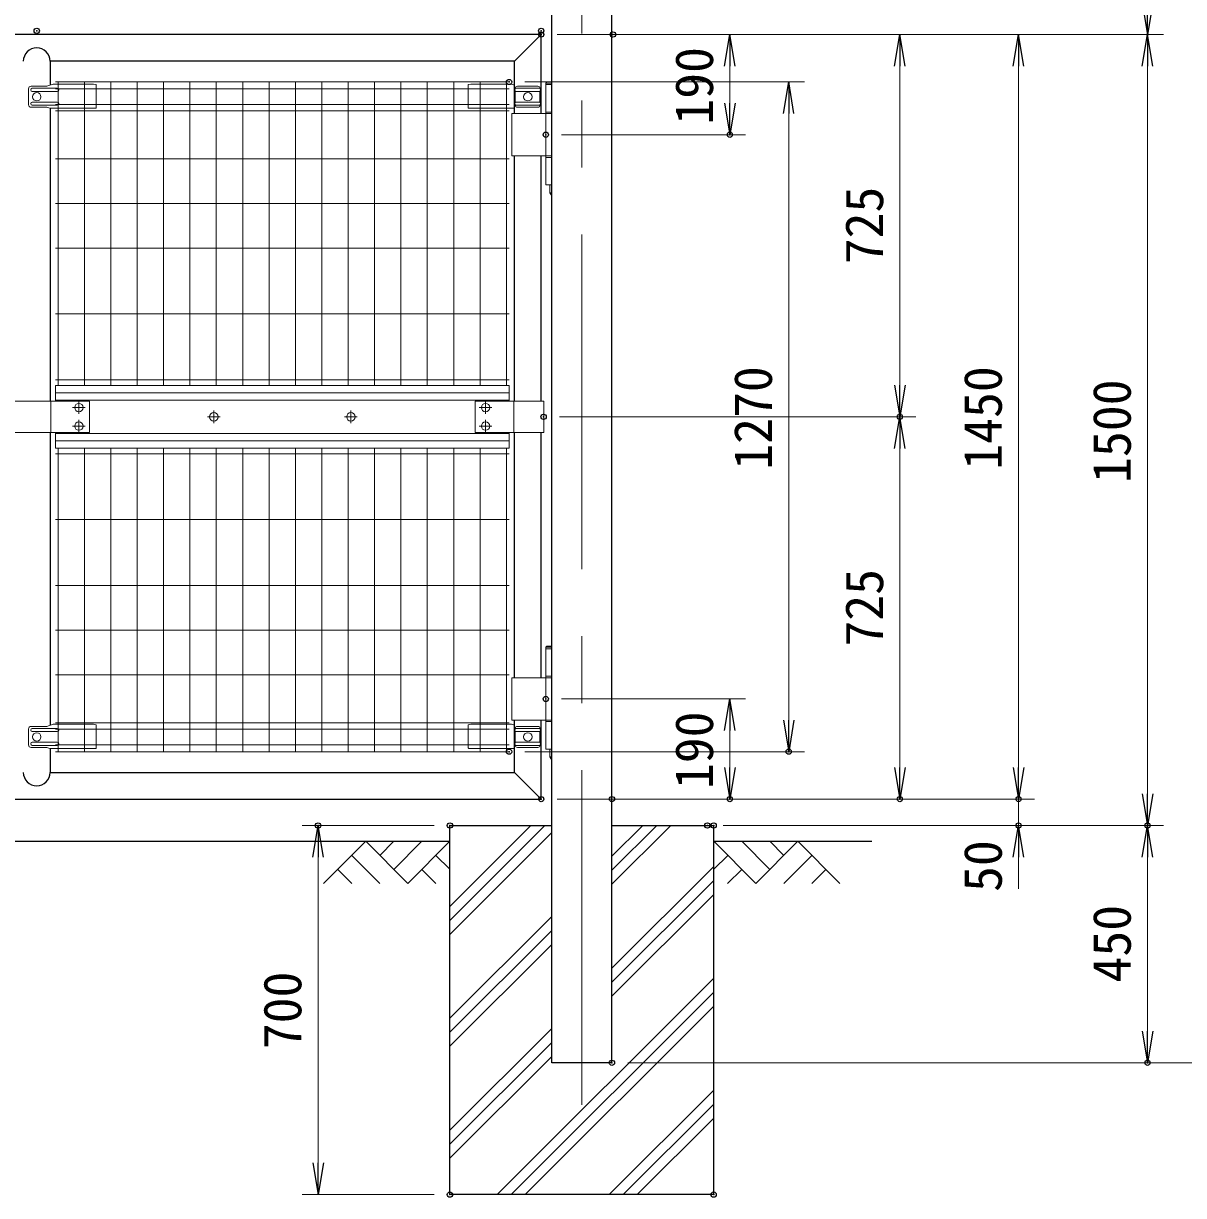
# Model space of a CAD drawing. Units: millimetres, scale not verified. Extents: x -6300 to 6300, y -4455 to 4455.
# Drawn here: x -380 to 1819, y -2482 to -260 of the extents above; entities that cross this region are included whole.
import ezdxf
from ezdxf.enums import TextEntityAlignment as Align

# ---------------------------------------------------------------- set-up
doc = ezdxf.new("R2010")
doc.units = ezdxf.units.MM
doc.header["$LTSCALE"] = 20
doc.header["$PDMODE"] = 32
doc.header["$PDSIZE"] = 10
doc.linetypes.add('USER1', pattern=[50.8, 31.75, -6.35, 6.35, -6.35])
for name, color, linetype, lineweight in [('0-0_D-DCR-HCH', 7, 'Continuous', 13), ('0-1_D-STR4', 7, 'Continuous', 25), ('0-2_D-STR1', 1, 'Continuous', 25), ('0-3_D-STR3', 3, 'Continuous', 13), ('0-4_D-BMK', 2, 'USER1', 13), ('0-5_D-BGD', 7, 'Continuous', 25), ('0-6_D-STR-DIM', 7, 'Continuous', 13), ('0-8_Defpoints', 8, 'Continuous', 25), ('0-B_D-STR2', 7, 'Continuous', 13)]:
    doc.layers.add(name, color=color, linetype=linetype, lineweight=lineweight)
doc.layers.add('0-7_0', color=7, linetype='Continuous')
doc.styles.add('ＭＳ ゴシック', font='')
doc.styles.get('ＭＳ ゴシック').set_extended_font_data('MS Gothic')

# ---------------------------------------------------------------- blocks, each defined once
blk = doc.blocks.new('_Open')
at = {"layer": '0-7_0'}
blk.add_line((-20, 3.333), (0, 0), dxfattribs=at)
blk.add_lwpolyline([(-20, -3.333), (0, 0), (-20, 0)], dxfattribs=at)

msp = doc.modelspace()

# ---------------------------------------------------------------- linework, layer by layer
at = {"layer": '0-0_D-DCR-HCH'}
for p, q in [((428.62, -1960.41), (608.51, -1780.52)), ((428.62, -1933.89), (581.99, -1780.52)), ((428.62, -1986.93), (621.47, -1794.08)), ((735.77, -1891.91), (847.16, -1780.52)), ((735.77, -1865.39), (820.64, -1780.52)), ((735.77, -1838.88), (794.13, -1780.52)), ((268.98, -1810.52), (189.17, -1890.34)), ((268.98, -1810.52), (348.8, -1890.34)), ((295.59, -1837.13), (322.2, -1810.52)), ((322.2, -1863.73), (375.41, -1810.52)), ((348.8, -1890.34), (428.62, -1810.52)), ((1008.44, -1890.34), (928.62, -1810.52)), ((1035.04, -1863.73), (981.83, -1810.52)), ((1088.26, -1810.52), (1008.44, -1890.34)), ((1061.79, -1837.26), (1035.04, -1810.52)), ((1088.26, -1810.52), (1168.07, -1890.34)), ((242.38, -1837.13), (295.83, -1890.34)), ((402.01, -1837.13), (428.62, -1863.61)), ((955.23, -1837.13), (928.62, -1863.61)), ((1114.86, -1837.13), (1061.41, -1890.34)), ((215.77, -1863.73), (242.5, -1890.34)), ((375.41, -1863.73), (402.14, -1890.34)), ((735.77, -2051.01), (928.62, -1858.16)), ((981.83, -1863.73), (955.1, -1890.34)), ((1141.47, -1863.73), (1114.74, -1890.34)), ((735.77, -2077.52), (928.62, -1884.67)), ((735.77, -2104.04), (928.62, -1911.19)), ((428.62, -2146.03), (621.47, -1953.18)), ((428.62, -2172.54), (621.47, -1979.69)), ((428.62, -2199.06), (621.47, -2006.21)), ((518.39, -2480.52), (928.62, -2070.29)), ((544.91, -2480.52), (928.62, -2096.81)), ((571.42, -2480.52), (928.62, -2123.32)), ((428.62, -2358.16), (621.47, -2165.31)), ((428.62, -2384.67), (621.47, -2191.82)), ((428.62, -2411.19), (621.47, -2218.34)), ((730.52, -2480.52), (928.62, -2282.42)), ((757.04, -2480.52), (928.62, -2308.94)), ((783.56, -2480.52), (928.62, -2335.46))]:
    msp.add_line(p, q, dxfattribs=at)
at = {"layer": '0-1_D-STR4'}
for p, q in [((735.77, -1780.52), (928.62, -1780.52)), ((928.62, -2480.52), (928.62, -1780.52)), ((928.62, -2480.52), (428.62, -2480.52))]:
    msp.add_line(p, q, dxfattribs=at)
msp.add_lwpolyline([(428.62, -2480.52), (428.62, -1780.52), (621.47, -1780.52)], dxfattribs=at)
at = {"layer": '0-2_D-STR1'}
for p, q in [((621.47, -2230.52), (621.47, 709.48)), ((735.77, -2230.52), (735.77, 709.48)), ((601.62, -280.52), (550.82, -331.32)), ((-329.48, -331.32), (-329.48, -376.43)), ((-329.48, -420.34), (-329.48, -975.52)), ((550.82, -975.52), (550.82, -510.52)), ((601.62, -975.52), (601.62, -510.52)), ((-329.48, -1035.52), (-329.48, -1590.43)), ((550.82, -1500.52), (550.82, -1035.52)), ((601.62, -1500.52), (601.62, -1035.52)), ((601.62, -1730.52), (601.62, -1580.52)), ((-329.48, -1634.34), (-329.48, -1679.72)), ((601.62, -1730.51), (550.82, -1679.71)), ((-1275.98, -1730.52), (601.62, -1730.52)), ((735.77, -2230.52), (621.47, -2230.52))]:
    msp.add_line(p, q, dxfattribs=at)
for points in [[(601.62, -430.52), (601.62, -280.52), (-1311.38, -280.52), (-1311.38, -975.52)], [(550.82, -430.52), (550.82, -331.32), (-329.48, -331.32)], [(-329.48, -1679.72), (550.82, -1679.72), (550.82, -1580.52)]]:
    msp.add_lwpolyline(points, dxfattribs=at)
for centre, start, end in [((-354.88, -331.32), 0, 180), ((-354.88, -1679.71), 180, 0)]:
    msp.add_arc(centre, 25.4, start, end, dxfattribs=at)
at = {"layer": '0-3_D-STR3'}
for p, q in [((-323.97, -374.52), (-335.52, -378.52)), ((-246.88, -374.52), (-323.97, -374.52)), ((-246.88, -374.52), (-241.88, -375.52)), ((-241.88, -375.52), (-241.88, -419.34)), ((468.22, -374.52), (463.22, -375.52)), ((463.22, -375.52), (463.22, -419.34)), ((468.22, -374.52), (545.31, -374.52)), ((545.31, -374.52), (550.82, -376.43)), ((610.29, -375.52), (621.47, -375.52)), ((610.29, -375.52), (610.29, -565.52)), ((612.31, -370.52), (610.31, -372.52)), ((610.31, -372.52), (621.47, -372.52)), ((610.31, -375.52), (610.31, -372.52)), ((612.31, -370.52), (621.47, -370.52)), ((-370.37, -383.52), (-370.37, -413.52)), ((-335.52, -378.52), (-365.37, -378.52)), ((-315.88, -382.52), (-363.29, -382.52)), ((-315.88, -388.52), (-363.29, -388.52)), ((552.56, -382.52), (599.28, -382.52)), ((552.56, -388.52), (599.28, -388.52)), ((552.56, -388.52), (552.56, -408.52)), ((556.56, -378.52), (595.28, -378.52)), ((599.28, -388.52), (599.28, -408.52)), ((-335.52, -418.52), (-365.37, -418.52)), ((-315.88, -408.52), (-363.29, -408.52)), ((-315.88, -414.52), (-363.29, -414.52)), ((-330.27, -420.34), (-335.52, -418.52)), ((-330.27, -420.34), (-242.88, -420.34)), ((550.82, -420.34), (464.22, -420.34)), ((552.56, -408.52), (599.28, -408.52)), ((552.56, -414.52), (599.28, -414.52)), ((556.56, -418.52), (595.28, -418.52)), ((546.24, -430.52), (621.47, -430.52)), ((546.24, -430.52), (546.24, -510.52)), ((610.29, -427.52), (621.47, -427.52)), ((546.24, -510.52), (621.47, -510.52)), ((610.29, -513.52), (621.47, -513.52)), ((610.29, -565.52), (621.47, -565.52)), ((617.79, -565.52), (617.79, -580.52)), ((540.92, -946.37), (-319.08, -946.37)), ((-319.08, -946.37), (-319.08, -975.52)), ((540.92, -946.37), (540.92, -975.52)), ((-254.88, -975.52), (-454.88, -975.52)), ((-328.08, -975.52), (-328.08, -1035.52)), ((540.92, -960.24), (-319.08, -960.24)), ((540.92, -973.64), (-319.08, -973.64)), ((-254.88, -975.52), (-254.88, -1035.52)), ((606.43, -975.52), (476.22, -975.52)), ((476.22, -975.52), (476.22, -1035.52)), ((549.97, -975.52), (549.97, -1035.52)), ((606.43, -975.52), (606.43, -1035.52)), ((-254.88, -1035.52), (-454.88, -1035.52)), ((-319.08, -1035.52), (-319.08, -1064.67)), ((540.92, -1037.4), (-319.08, -1037.4)), ((606.43, -1035.52), (476.22, -1035.52)), ((540.92, -1035.52), (540.92, -1064.67)), ((540.92, -1050.8), (-319.08, -1050.8)), ((540.92, -1064.67), (-319.08, -1064.67)), ((612.31, -1440.52), (610.31, -1442.52)), ((610.31, -1442.52), (621.47, -1442.52)), ((610.31, -1445.52), (610.31, -1442.52)), ((612.31, -1440.52), (621.47, -1440.52)), ((610.29, -1445.52), (621.47, -1445.52)), ((610.29, -1445.52), (610.29, -1635.52)), ((546.24, -1500.52), (621.47, -1500.52)), ((546.24, -1500.52), (546.24, -1580.52)), ((610.29, -1497.52), (621.47, -1497.52)), ((-370.37, -1597.52), (-370.37, -1627.52)), ((-335.52, -1592.52), (-365.37, -1592.52)), ((-315.88, -1596.52), (-363.29, -1596.52)), ((-323.97, -1588.52), (-335.52, -1592.52)), ((-246.88, -1588.52), (-323.97, -1588.52)), ((-246.88, -1588.52), (-241.88, -1589.52)), ((-241.88, -1589.52), (-241.88, -1633.34)), ((468.22, -1588.52), (463.22, -1589.52)), ((463.22, -1589.52), (463.22, -1633.34)), ((468.22, -1588.52), (545.31, -1588.52)), ((545.31, -1588.52), (550.82, -1590.43)), ((546.24, -1580.52), (621.47, -1580.52)), ((552.56, -1596.52), (599.28, -1596.52)), ((556.56, -1592.52), (595.28, -1592.52)), ((610.29, -1583.52), (621.47, -1583.52)), ((-315.88, -1602.52), (-363.29, -1602.52)), ((-315.88, -1622.52), (-363.29, -1622.52)), ((552.56, -1602.52), (599.28, -1602.52)), ((552.56, -1602.52), (552.56, -1622.52)), ((552.56, -1622.52), (599.28, -1622.52)), ((599.28, -1602.52), (599.28, -1622.52)), ((-335.52, -1632.52), (-365.37, -1632.52)), ((-315.88, -1628.52), (-363.29, -1628.52)), ((-330.27, -1634.34), (-335.52, -1632.52)), ((-330.27, -1634.34), (-242.88, -1634.34)), ((550.82, -1634.34), (464.22, -1634.34)), ((552.56, -1628.52), (599.28, -1628.52)), ((556.56, -1632.52), (595.28, -1632.52)), ((610.29, -1635.52), (621.47, -1635.52)), ((617.79, -1635.52), (617.79, -1650.52))]:
    msp.add_line(p, q, dxfattribs=at)
for points in [[(621.47, -586.64), (617.79, -580.52), (621.47, -580.52)], [(621.47, -1656.64), (617.79, -1650.52), (621.47, -1650.52)]]:
    msp.add_lwpolyline(points, dxfattribs=at)
for centre in [(-354.88, -398.52), (576.22, -398.52), (-274.88, -988.02), (-19.08, -1005.52), (240.92, -1005.52), (496.22, -988.02), (-274.88, -1023.02), (496.22, -1023.02), (-354.88, -1612.52), (576.22, -1612.52)]:
    msp.add_circle(centre, 8, dxfattribs=at)
for centre, radius, start, end in [((-365.37, -383.52), 5, 90, 180), ((-363.29, -385.52), 3, 90, 270), ((-315.88, -385.52), 3, 270, 90), ((557.81, -385.52), 6.05, 150.26731, 209.73269), ((556.56, -382.52), 4, 90, 180), ((595.28, -382.52), 4, 0, 90), ((594.03, -385.52), 6.05, 330.26731, 29.73269), ((-365.37, -413.52), 5, 180, 270), ((-363.29, -411.52), 3, 90, 270), ((-315.88, -411.52), 3, 270, 90), ((-242.88, -419.34), 1, 270, 0), ((464.22, -419.34), 1, 180, 270), ((557.83, -411.52), 6.07, 150.37394, 209.62606), ((556.56, -414.52), 4, 180, 270), ((595.28, -414.52), 4, 270, 0), ((594, -411.52), 6.07, 330.37394, 29.62606), ((-365.37, -1597.52), 5, 90, 180), ((-363.29, -1599.52), 3, 90, 270), ((-315.88, -1599.52), 3, 270, 90), ((557.81, -1599.52), 6.05, 150.26731, 209.73269), ((556.56, -1596.52), 4, 90, 180), ((595.28, -1596.52), 4, 0, 90), ((594.03, -1599.52), 6.05, 330.26731, 29.73269), ((-363.29, -1625.52), 3, 90, 270), ((-315.88, -1625.52), 3, 270, 90), ((557.83, -1625.52), 6.07, 150.37394, 209.62606), ((594, -1625.52), 6.07, 330.37394, 29.62606), ((-365.37, -1627.52), 5, 180, 270), ((-242.88, -1633.34), 1, 270, 0), ((464.22, -1633.34), 1, 180, 270), ((556.56, -1628.52), 4, 180, 270), ((595.28, -1628.52), 4, 270, 0)]:
    msp.add_arc(centre, radius, start, end, dxfattribs=at)
at = {"layer": '0-4_D-BMK'}
for p, q in [((678.62, -2310.52), (678.62, 809.48)), ((-274.88, -1000.02), (-274.88, -976.02)), ((496.22, -1000.02), (496.22, -976.02)), ((-262.88, -988.02), (-286.88, -988.02)), ((-19.08, -1017.52), (-19.08, -993.52)), ((240.92, -1017.52), (240.92, -993.52)), ((508.22, -988.02), (484.22, -988.02)), ((-274.88, -1035.02), (-274.88, -1011.02)), ((-31.08, -1005.52), (-7.08, -1005.52)), ((252.92, -1005.52), (228.92, -1005.52)), ((496.22, -1035.02), (496.22, -1011.02)), ((-262.88, -1023.02), (-286.88, -1023.02)), ((508.22, -1023.02), (484.22, -1023.02))]:
    msp.add_line(p, q, dxfattribs=at)
at = {"layer": '0-5_D-BGD'}
for p, q in [((-1275.98, -1810.52), (428.62, -1810.52)), ((928.62, -1810.52), (1228.62, -1810.52))]:
    msp.add_line(p, q, dxfattribs=at)
at = {"layer": '0-6_D-STR-DIM'}
for p, q in [((631.62, -280.52), (1311.68, -280.52)), ((631.62, -280.52), (1536.62, -280.52)), ((767.72, -280.52), (989.24, -280.52)), ((767.72, -280.52), (1781.17, -280.52)), ((767.72, -280.52), (1781.17, -280.52)), ((959.24, -340.52), (959.24, -410.52)), ((1281.68, -340.52), (1281.68, -945.52)), ((1506.62, -340.52), (1506.62, -1670.52)), ((1751.17, -340.52), (1751.17, -1720.52)), ((570.67, -370.52), (1100.86, -370.52)), ((1070.86, -430.52), (1070.86, -1580.52)), ((640.29, -470.52), (989.24, -470.52)), ((636.2, -1005.52), (1311.68, -1005.52)), ((636.2, -1005.52), (1311.68, -1005.52)), ((1281.68, -1065.52), (1281.68, -1670.52)), ((640.29, -1540.52), (989.24, -1540.52)), ((959.24, -1600.52), (959.24, -1670.52)), ((1506.62, -1670.52), (1506.62, -1610.52)), ((570.67, -1640.52), (1100.86, -1640.52)), ((631.62, -1730.52), (1311.68, -1730.52)), ((765.77, -1730.52), (989.24, -1730.52)), ((765.77, -1730.52), (1536.62, -1730.52)), ((765.77, -1730.52), (1536.62, -1730.52)), ((1506.62, -1730.52), (1506.62, -1780.52)), ((398.62, -1780.52), (148.62, -1780.52)), ((946.62, -1780.52), (1781.17, -1780.52)), ((958.62, -1780.52), (1781.17, -1780.52)), ((958.62, -1780.52), (1536.62, -1780.52)), ((178.62, -2420.52), (178.62, -1840.52)), ((1506.62, -1840.52), (1506.62, -1900.52)), ((1751.17, -1840.52), (1751.17, -2170.52)), ((765.77, -2230.52), (2031.22, -2230.52)), ((765.77, -2230.52), (1781.17, -2230.52)), ((398.62, -2480.52), (148.62, -2480.52))]:
    msp.add_line(p, q, dxfattribs=at)
at = {"layer": '0-8_Defpoints'}
for p in [(-354.88, -273.52), (601.62, -273.52), (601.62, -280.52), (601.62, -280.52), (737.72, -280.52), (540.67, -370.52), (610.29, -470.52), (959.24, -470.52), (606.2, -1005.52), (1281.68, -1005.52), (610.29, -1540.52), (540.67, -1640.52), (1070.86, -1640.52), (601.62, -1730.52), (735.77, -1730.52), (959.24, -1730.52), (1281.68, -1730.52), (1506.62, -1730.52), (178.62, -1780.52), (428.62, -1780.52), (916.62, -1780.52), (928.62, -1780.52), (1506.62, -1780.52), (1751.17, -1780.52), (735.77, -2230.52), (1751.17, -2230.52), (428.62, -2480.52), (428.62, -2480.52), (928.62, -2480.52)]:
    msp.add_point(p, dxfattribs=at)
at = {"layer": '0-B_D-STR2'}
for p, q in [((540.67, -370.52), (-319.33, -370.52)), ((-314.33, -946.37), (-314.33, -370.52)), ((-264.33, -946.37), (-264.33, -370.52)), ((-214.33, -946.37), (-214.33, -370.52)), ((-164.33, -946.37), (-164.33, -370.52)), ((-114.33, -946.37), (-114.33, -370.52)), ((-64.33, -946.37), (-64.33, -370.52)), ((-14.33, -946.37), (-14.33, -370.52)), ((35.67, -946.37), (35.67, -370.52)), ((85.67, -946.37), (85.67, -370.52)), ((135.67, -946.37), (135.67, -370.52)), ((185.67, -946.37), (185.67, -370.52)), ((235.67, -946.37), (235.67, -370.52)), ((285.67, -946.37), (285.67, -370.52)), ((335.67, -946.37), (335.67, -370.52)), ((385.67, -946.37), (385.67, -370.52)), ((435.67, -946.37), (435.67, -370.52)), ((485.67, -946.37), (485.67, -370.52)), ((535.67, -946.37), (535.67, -370.52)), ((540.67, -383.62), (-319.33, -383.62)), ((540.67, -413.42), (-319.33, -413.42)), ((540.67, -425.28), (-319.33, -425.28)), ((540.67, -516.52), (-319.33, -516.52)), ((540.67, -601.02), (-319.33, -601.02)), ((540.67, -685.52), (-319.33, -685.52)), ((540.67, -810.52), (-319.33, -810.52)), ((540.67, -935.52), (-319.33, -935.52)), ((-314.33, -1640.52), (-314.33, -1064.67)), ((-264.33, -1640.52), (-264.33, -1064.67)), ((-214.33, -1640.52), (-214.33, -1064.67)), ((-164.33, -1640.52), (-164.33, -1064.67)), ((-114.33, -1640.52), (-114.33, -1064.67)), ((-64.33, -1640.52), (-64.33, -1064.67)), ((-14.33, -1640.52), (-14.33, -1064.67)), ((35.67, -1640.52), (35.67, -1064.67)), ((85.67, -1640.52), (85.67, -1064.67)), ((135.67, -1640.52), (135.67, -1064.67)), ((185.67, -1640.52), (185.67, -1064.67)), ((235.67, -1640.52), (235.67, -1064.67)), ((285.67, -1640.52), (285.67, -1064.67)), ((335.67, -1640.52), (335.67, -1064.67)), ((385.67, -1640.52), (385.67, -1064.67)), ((435.67, -1640.52), (435.67, -1064.67)), ((485.67, -1640.52), (485.67, -1064.67)), ((535.67, -1640.52), (535.67, -1064.67)), ((540.67, -1075.52), (-319.33, -1075.52)), ((540.67, -1200.52), (-319.33, -1200.52)), ((540.67, -1325.52), (-319.33, -1325.52)), ((540.67, -1410.02), (-319.33, -1410.02)), ((540.67, -1494.52), (-319.33, -1494.52)), ((540.67, -1585.76), (-319.33, -1585.76)), ((540.67, -1597.62), (-319.33, -1597.62)), ((540.67, -1627.42), (-319.33, -1627.42)), ((540.67, -1640.52), (-319.33, -1640.52))]:
    msp.add_line(p, q, dxfattribs=at)

# ---------------------------------------------------------------- block references
at = {"layer": '0-6_D-STR-DIM', "xscale": 3, "yscale": 3}
for p, rotation in [((1751.17, -280.52), 270), ((959.24, -280.52), 90), ((1281.68, -280.52), 90), ((1506.62, -280.52), 90), ((1751.17, -280.52), 90), ((1070.86, -370.52), 90), ((959.24, -470.52), 270), ((1281.68, -1005.52), 270), ((1281.68, -1005.52), 90), ((959.24, -1540.52), 90), ((1070.86, -1640.52), 270), ((959.24, -1730.52), 270), ((1281.68, -1730.52), 270), ((1506.62, -1730.52), 270), ((1506.62, -1730.52), 270), ((1751.17, -1780.52), 270), ((178.62, -1780.52), 90), ((1506.62, -1780.52), 90), ((1751.17, -1780.52), 90), ((1751.17, -2230.52), 270), ((178.62, -2480.52), 270)]:
    msp.add_blockref('_Open', p, dxfattribs=dict(at, rotation=rotation))

# ---------------------------------------------------------------- texts
at = {"layer": '0-6_D-STR-DIM', "style": 'ＭＳ ゴシック'}
for s, p in [('190', (949.11, -451.49)), ('725', (1271.56, -716.29)), ('1270', (1060.74, -1105.87)), ('1450', (1496.5, -1105.87)), ('1500', (1741.05, -1130.87)), ('725', (1271.56, -1441.29)), ('190', (949.11, -1711.49)), ('50', (1496.5, -1906.55)), ('450', (1741.05, -2078.27)), ('700', (168.5, -2204.77))]:
    msp.add_text(s, height=72.14, rotation=90, dxfattribs=at).set_placement(p, align=Align.BOTTOM_LEFT)

doc.saveas('drawing.dxf')
